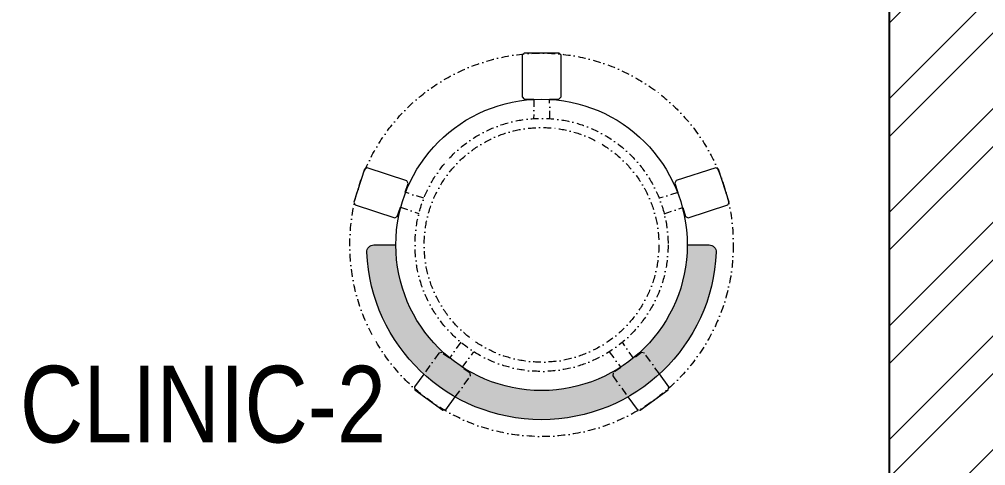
# Model space of a CAD drawing. Header units: millimetres. Extents: x 1535833 to 1547155, y 396470 to 405534.
# Drawn here: x 1537948 to 1539208, y 404060 to 404642 of the extents above; entities that cross this region are included whole.
import ezdxf

# ---------------------------------------------------------------- set-up
doc = ezdxf.new("R2010")
doc.units = ezdxf.units.MM
doc.header["$LTSCALE"] = 40
doc.linetypes.add('DASHDOT2', pattern=[0.5, 0.25, -0.125, 0, -0.125])
doc.layers.add('A-WALL', color=1, linetype='Continuous')
for name, color, linetype, lineweight in [('HATCH', 9, 'Continuous', 9), ('LENS-DIM', 252, 'Continuous', 5), ('LENS-FURNITURE', 13, 'Continuous', 9), ('LENS-TEXT', 31, 'Continuous', 5), ('LN-ELEVATION-1', 81, 'Continuous', 13), ('LN-HATCH', 251, 'Continuous', 0)]:
    doc.layers.add(name, color=color, linetype=linetype, lineweight=lineweight)
doc.styles.add('LK TXT', font='Gill Sans MT Condensed Regular.ttf')

# ---------------------------------------------------------------- blocks, each defined once
blk = doc.blocks.new('A$C1635124d')
at = {"layer": 'LN-HATCH'}
h = blk.add_hatch(dxfattribs=at)
h.set_pattern_fill('ANSI32', color=256, scale=11, angle=180)
h.set_pattern_definition([(225, (-4858615.314264493, -39420.50267495358), (74.08711299882052, -74.08711299882054), []), (225, (-4858664.705694494, -39420.50267495358), (74.08711299882052, -74.08711299882054), [])])
h.paths.add_polyline_path([(6222.02683249116, 1062.000000000043), (4715.000000029802, 1062.000000000043), (4715.000000029802, 3711.999999985142), (4165.000000029801, 3711.999999985142), (4165.000000029801, 3461.999999985142), (4465.000000029802, 3461.999999985142), (4465.000000029802, 1062.000000000043), (4340.000000029802, 1062.000000000043), (4340.000000029802, 812.0000000000437), (6222.02683249116, 812.0000000000437)])
h.paths.add_polyline_path([(3294.999999970198, 3711.999999985142), (2695, 3711.999999985142), (2695, 3461.999999985142), (3294.999999970198, 3461.999999985142)])
h.paths.add_polyline_path([(1794.999999970197, 3711.999999985142), (405.0000000298023, 3711.999999985142), (405.0000000298023, 3536.999999985142), (885, 3536.999999985142), (885, 3461.999999985142), (1794.999999970197, 3461.999999985142)])
h.paths.add_polyline_path([(-255, 3711.999999985142), (-655.5187702178955, 3711.999999985142), (-655.5187702178955, 3461.999999985142), (-380, 3461.999999985142), (-380, 1842.000000000044), (-255, 1842.000000000044)])
h.paths.add_polyline_path([(-1105.518770247698, 3711.999999985142), (-5100, 3711.999999985142), (-5100, 3161.999999985143), (-4850, 3161.999999985143), (-4850, 3461.999999985142), (-1850, 3461.999999985142), (-1850, 1842.000000000044), (-1250, 1842.000000000044), (-1250, 1967.000000000044), (-1600, 1967.000000000044), (-1600, 3461.999999985142), (-1105.518770247698, 3461.999999985142)])
h.paths.add_polyline_path([(-1600, 816.9999999851425), (-1250, 816.9999999851425), (-1250, 941.9999999851423), (-4850, 941.9999999851423), (-4850, 2351.999999985142), (-5100, 2351.999999985142), (-5100, 816.9999999851425), (-1850, 816.9999999851425), (-1850, -335.0000000069413), (-1600, -335.0000000069413)])
h.paths.add_polyline_path([(-1600, -660.0000000068248), (-1850, -660.0000000068248), (-1850, -4100), (-1600, -4100)])
at = {"layer": 'A-WALL'}
blk.add_line((-1850, 1842.000000000044), (-1850, 3461.999999985142), dxfattribs=at)
blk = doc.blocks.new('DOCTOR STOOL')
at = {"layer": 'HATCH'}
h = blk.add_hatch(dxfattribs=at)
h.set_pattern_fill('ANSI36', color=250)
h.set_pattern_definition([(45, (-689.3997257252789, -1.6298145e-09), (1.683798022700465, 6.173926083235043), [7.9375, -1.587499999999999, 0, -1.587499999999999])])
edge = h.paths.add_edge_path()
edge.add_line((227.9999999995508, 37.80991745903158), (227.9999999995508, 9.119999995687976))
edge.add_arc((218.8799999996107, 9.119999995749478), 9.119999999940092, 267.6119845363388, 359.9999999996136, ccw=False)
edge.add_arc((227.9999999996448, 227.809917461127), 228.000000002257, 92.3880154632688, 267.61198453673126, ccw=False)
edge.add_arc((218.8799999994991, 446.4998349263882), 9.120000000051716, -3.4498270906624384e-10, 92.3880154629299, ccw=False)
edge.add_line((227.9999999995508, 446.4998349263331), (227.9999999995508, 417.8099174629896))
edge.add_arc((227.9999999995508, 227.8099174610106), 190.000000001979, 90, 270)
at = {"layer": 'LN-ELEVATION-1', "color": 1, "ltscale": 100}
for p, q in [((280.216825267778, 470.8199351556545), (263.2765658827273, 419.2080985742269)), ((283.7804025793014, 472.6222848009841), (280.216825267778, 470.8199351556545)), ((326.7280946081726, 458.5258082725714), (283.7804025793014, 472.6222848009841)), ((311.5704969359354, 403.3893210494851), (328.5107563209863, 455.0011576309128)), ((328.5107563209863, 455.0011576309128), (326.7280946081726, 458.5258082725714)), ((263.2765658827273, 419.2080985742269), (264.9623320118756, 415.8750283533983)), ((264.9623320118756, 415.8750283533983), (277.1938885417335, 411.860334166498)), ((296.5654050509577, 405.5021315508961), (308.1985000452432, 401.6838669878201)), ((308.1985000452432, 401.6838669878201), (311.5704969359354, 403.3893210494851)), ((39.08480768888887, 393.0010463140122), (12.40669512363752, 356.5114147582037)), ((39.08480768888882, 393.0010463140122), (12.40669512363746, 356.5114147582038)), ((42.98782241378307, 393.6072814048264), (39.08480768888887, 393.0010463140122)), ((42.98782241378307, 393.6072814048264), (39.08480768888882, 393.0010463140122)), ((59.57058497173765, 381.4833769612495), (42.98782241378307, 393.6072814048264)), ((12.40669512363752, 356.5114147582037), (13.0196255484409, 352.5652946645453)), ((12.40669512363746, 356.5114147582038), (13.0196255484409, 352.5652946645454)), ((13.0196255484409, 352.5652946645454), (29.7154459787677, 340.3587319282719)), ((420.8553691428768, 253.2346719447014), (418.2142363802958, 250.5935391821201)), ((475.1762128710516, 253.2346719447014), (420.8553691428768, 253.2346719447014)), ((478, 250.4108848157539), (475.1762128710516, 253.2346719447014)), ((418.2142363802958, 250.5935391821201), (418.2142363802958, 237.7199715119894)), ((478, 205.2089501102255), (478, 250.4108848157539)), ((418.2142363802958, 217.3316809419539), (418.2142363802958, 205.0879869152431)), ((418.2142363802958, 205.0879869152431), (420.8862147285707, 202.4160085669703)), ((420.8862147285707, 202.4160085669703), (475.2070584567457, 202.4160085669703)), ((475.2070584567457, 202.4160085669703), (478, 205.2089501102255)), ((29.80030336598447, 115.1117353337796), (13.14542959810012, 103.0870834562575)), ((13.14542959810012, 103.0870834562575), (12.51589555233795, 99.18775892330295)), ((12.51589555233795, 99.18775892330295), (38.97560726018833, 62.53944985644)), ((42.91799640697923, 61.90296316019987), (59.68641968664888, 74.00959664677595)), ((38.97560726018833, 62.53944985644), (42.91799640697923, 61.90296316019987)), ((308.4479453730848, 53.94595568517189), (296.2044548037813, 49.96780495439072)), ((311.7759667420094, 52.25024394459229), (308.4479453730848, 53.94595568517189)), ((328.5620286722446, 0.5880509189853456), (311.7759667420094, 52.25024394459229)), ((265.1695928365815, 39.88396831355146), (263.4540770094588, 36.51707923991359)), ((276.814037965594, 43.66747740659263), (265.1695928365815, 39.88396831355146)), ((263.4540770094588, 36.51707923991359), (280.2401389396941, -15.14511378569341)), ((326.7490456010059, -2.970128374224428), (328.5620286722446, 0.5880509189853456)), ((283.7594505281909, -16.93829277038793), (326.7490456010059, -2.970128374224428)), ((280.2401389396941, -15.14511378569341), (283.7594505281909, -16.93829277038793))]:
    blk.add_line(p, q, dxfattribs=at)
at = {"layer": 'LN-ELEVATION-1', "linetype": 'DASHDOT2'}
for p, q in [((277.1938885417335, 411.860334166498), (268.7900486169635, 387.6885337123986)), ((289.0238237874953, 381.1105793348574), (296.5654050509577, 405.5021315508961)), ((86.83876787340999, 361.5472027143797), (59.57058497173759, 381.4833769612495)), ((80.19253728373064, 347.929406650394), (87.41874672779522, 357.8132288103797)), ((87.41874672779522, 357.8132288103797), (86.83876787340999, 361.5472027143797)), ((29.71544597876769, 340.3587319282719), (56.87057100806764, 320.505215974099)), ((101.0598051864781, 333.2195324926688), (80.19253728373064, 347.929406650394)), ((60.56143954330456, 321.078499494494), (68.15939944607226, 331.4707923056775)), ((68.15939944607226, 331.4707923056775), (88.55121842376921, 316.0087684583668)), ((56.87057100806764, 320.505215974099), (60.56143954330456, 321.078499494494)), ((418.2142363802958, 237.7199715119894), (392.674698740354, 238.1657657997326)), ((392.6382343793381, 216.8896711079804), (418.2142363802958, 217.3316809419539)), ((88.52282127921524, 139.6559804205055), (68.08455919950495, 124.3556304041746)), ((57.18706371601854, 134.8847017249933), (29.80030336598445, 115.1117353337796)), ((60.91750725147699, 134.282433000881), (57.18706371601854, 134.8847017249933)), ((68.08455919950495, 124.3556304041746), (60.91750725147699, 134.282433000881)), ((80.019187533744, 107.8254447158111), (101.0258646791657, 122.4411888974116)), ((87.55494659853252, 97.38796035055849), (80.019187533744, 107.8254447158111)), ((59.68641968664886, 74.00959664677595), (86.95963052489695, 93.7005814289354)), ((86.95963052489695, 93.7005814289354), (87.55494659853252, 97.38796035055849)), ((268.4902438431725, 67.85511086587476), (276.814037965594, 43.66747740659263)), ((296.2044548037813, 49.96780495439072), (288.7362802880323, 74.39510638930753))]:
    blk.add_line(p, q, dxfattribs=at)
at = {"layer": 'LN-ELEVATION-1', "color": 1, "ltscale": 100}
blk.add_lwpolyline([(228, 37.80991746066138), (228, 9.11999999731779, -0.4264743413925903), (218.5, 0.0079201031476259, -0.959166304662544), (218.5, 455.611914822366, -0.4264743413925903), (228, 446.4998349279631), (228, 417.8099174646193)], format="xyb", dxfattribs=at)
at = {"layer": 'LN-ELEVATION-1', "linetype": 'DASHDOT2'}
for radius in [250, 165, 153]:
    blk.add_circle((228, 227.8099174629897), radius, dxfattribs=at)
at = {"layer": 'LN-ELEVATION-1', "color": 1, "ltscale": 100}
blk.add_circle((228, 227.8099174629897), 190, dxfattribs=at)

msp = doc.modelspace()

# ---------------------------------------------------------------- block references
at = {"layer": 'LENS-DIM'}
msp.add_blockref('A$C1635124d', (1540932.901608357, 401821.899057458), dxfattribs=at)
at = {"layer": 'LENS-FURNITURE', "rotation": 89.99999999999999}
msp.add_blockref('DOCTOR STOOL', (1538857.145553822, 404119.6526707881), dxfattribs=at)

# ---------------------------------------------------------------- texts
at = {"layer": 'LENS-TEXT', "color": 0, "linetype": 'Continuous', "ltscale": 3, "insert": (1538187.762592771, 404139.2040109228), "char_height": 100, "attachment_point": 5, "style": 'LK TXT'}
msp.add_mtext_dynamic_manual_height_columns('CLINIC-2', width=1062.369003795761, gutter_width=0.9999999999999992, heights=[0], dxfattribs=at)

doc.saveas('drawing.dxf')
